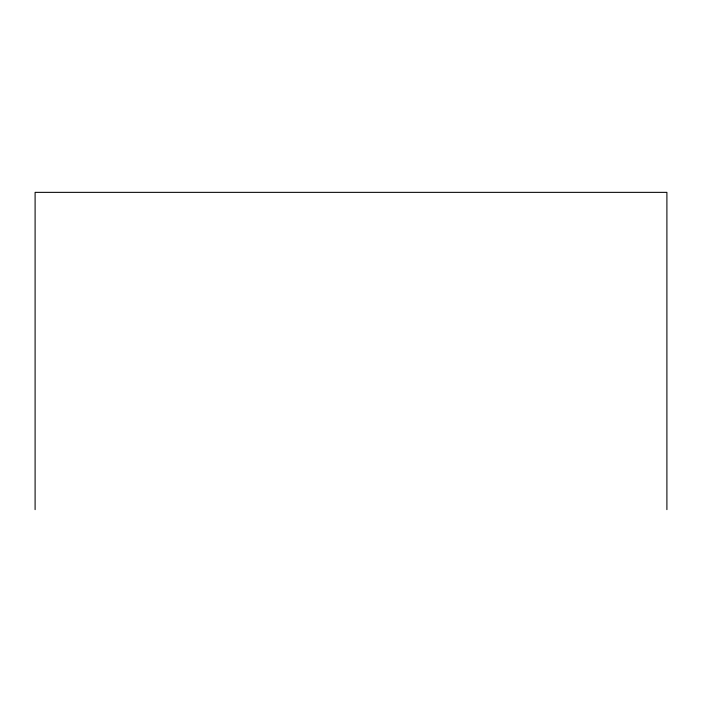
<?xml version="1.0" encoding="UTF-8"?>
<svg xmlns="http://www.w3.org/2000/svg" width="702" height="702" viewBox="0 0 702 702"><rect width="100%" height="100%" fill="white"/><g stroke="black" fill="none" stroke-linecap="round" stroke-linejoin="round"><path stroke-width="1.05" d="M666.9 509.643L666.9 192.357L35.1 192.357L35.1 509.643"/></g></svg>
